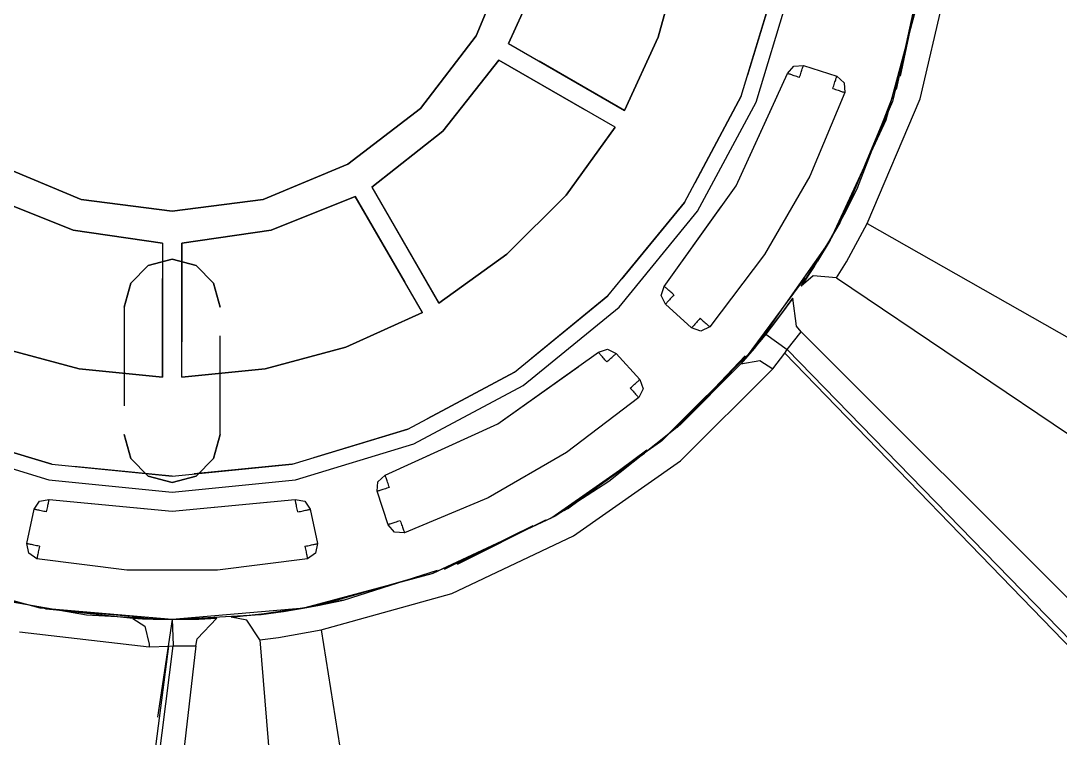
# Model space of a CAD drawing. Header units: metres. Extents: x 16 to 158, y 105 to 226.
# Drawn here: x 79.39 to 110.95, y 137.25 to 159.05 of the extents above; entities that cross this region are included whole.
import ezdxf

# ---------------------------------------------------------------- set-up
doc = ezdxf.new("R2010")
doc.units = ezdxf.units.M
doc.linetypes.add('DASHED', pattern=[4.5, 3, -1.5])
doc.layers.add('HIDDEN', color=9, linetype='DASHED')
doc.layers.add('VISIBLE', color=3, linetype='Continuous')

msp = doc.modelspace()

# ---------------------------------------------------------------- linework, layer by layer
at = {"layer": 'HIDDEN'}
for p, q in [((94.2810114971927, 161.1627079589636), (93.21586189749097, 158.5912093494076)), ((105.97751698388245, 156.96645456666704), (106.8687991705645, 161.02798157521704)), ((99.39288526863344, 160.9096757477767), (98.73761615103056, 158.5517340177502)), ((106.0995489727433, 157.3649256427817), (106.85429864020601, 160.91511738565094)), ((102.3299102642436, 160.27267962013153), (101.26536521918239, 156.76334491305036)), ((94.19752972378444, 158.36021264817805), (94.91213818200266, 159.94409413030897)), ((93.21586189749097, 158.5912093494076), (91.52145357566985, 156.38301343245715)), ((98.73761615103056, 158.5517340177502), (97.72392568889968, 156.32424698845702)), ((97.7239256889011, 156.32424698845625), (94.19752972378382, 158.36021264818459)), ((92.20684016185385, 155.6976268462722), (93.90674482208928, 157.85655842436844)), ((93.90674482208755, 157.8565584243695), (97.43314078720533, 155.8205927646449)), ((102.66681305007654, 157.4514413910589), (102.86048985335627, 157.67169406083895)), ((102.86048985335627, 157.67169406083895), (103.15298795817418, 157.69329964696465)), ((103.15298795817456, 157.69329964696578), (104.16719330265212, 157.36376435452024)), ((101.10644473717946, 154.0355792228463), (102.66681305008125, 157.45144139105832)), ((104.16719330264246, 157.36376435452127), (104.39443145813367, 157.16788298499762)), ((104.79730526948796, 153.977054658077), (106.0995489727433, 157.3649256427817)), ((104.39443145813367, 157.16788298499762), (104.41387068043969, 156.8685022794175)), ((104.44377542805226, 153.26871684041447), (105.97751698388245, 156.96645456666704)), ((101.26536521918239, 156.76334491305036), (99.53663787059331, 153.52912352397863)), ((104.41387068043622, 156.8685022794068), (103.35159252631797, 154.32875877935845)), ((91.52145357566985, 156.38301343245715), (89.31325765871932, 154.6886051106361)), ((90.0479085837573, 153.9977221860371), (92.20684016185385, 155.6976268462722)), ((97.43314078720128, 155.82059276464153), (95.94838899139093, 153.75490471789465)), ((81.22264320611802, 153.62345551093458), (78.65114459656198, 154.68860511063625)), ((89.31325765871932, 154.6886051106361), (86.74175904916325, 153.62345551093452)), ((103.35159252631797, 154.32875877935845), (101.97511768793927, 151.94463442394718)), ((92.08387424348047, 150.4713262209214), (90.0479085837563, 153.99772218603144)), ((95.94838899139093, 153.75490471789465), (94.14956229022737, 151.95607801673188)), ((98.92840548013137, 150.97632954050792), (101.10644473717946, 154.0355792228463)), ((104.43976313481649, 153.26980035060174), (104.79727644396806, 153.97699432713483)), ((104.79730525530454, 153.97705462835597), (104.4407639258977, 153.26284845693496)), ((78.42014789533222, 153.70693728434287), (80.97177430417685, 152.68720002278934)), ((83.98220112764076, 153.260152818329), (81.22264320611802, 153.62345551093458)), ((86.74175904916325, 153.62345551093452), (83.98220112764051, 153.260152818329)), ((86.99262795109809, 152.68720002278758), (89.54425435994935, 153.70693728434293)), ((89.54425435994844, 153.70693728434458), (91.58022001967302, 150.1805413192268)), ((99.53663787059331, 153.52912352397863), (97.21016224100119, 150.69430476712614)), ((104.4407639258977, 153.26284845693496), (103.92992270910963, 152.33501514668188)), ((103.96245335730019, 152.39116959658952), (104.44377542805226, 153.26871684041447)), ((104.22211706695467, 152.86611397453322), (104.43976313481649, 153.26980035060174)), ((104.2540802754526, 152.91196604280543), (103.48343726608712, 151.59840387321347)), ((103.92473071026092, 152.3311807104416), (104.22211706695467, 152.86611397453322)), ((80.97177430417685, 152.68720002278934), (83.69141622598141, 152.29450519206543)), ((84.27298602928644, 152.2945051920651), (86.99262795109809, 152.68720002278758)), ((83.69141622598141, 148.2225738726146), (83.69141622598141, 152.29450519206569)), ((84.27298602930009, 152.29450519206569), (84.27298602930009, 148.2225738726146)), ((103.08286210529164, 150.98624883758617), (103.96245335730019, 152.39116959658952)), ((103.92992270910963, 152.33501514668188), (103.5783551500761, 151.7498982346658)), ((103.5783551500761, 151.7498982346658), (103.92473071026092, 152.3311807104416)), ((103.92473071026092, 152.3311807104416), (103.92992270910963, 152.33501514668188)), ((94.14956229022737, 151.95607801673188), (92.08387424347984, 150.47132622092244)), ((101.97511768793927, 151.94463442394718), (100.30677437485947, 149.75480280657183)), ((82.72306556811571, 151.079266055615), (83.25523887340273, 151.611439360902)), ((83.25523887340273, 151.611439360902), (82.72306556811571, 151.079266055615)), ((83.25523887340273, 151.611439360902), (83.98220112764076, 151.806228309853)), ((83.98220112764076, 151.806228309853), (83.25523887340273, 151.611439360902)), ((83.98220112764076, 151.806228309853), (84.70916338187877, 151.611439360902)), ((84.70916338187877, 151.611439360902), (83.98220112764076, 151.806228309853)), ((84.70916338187877, 151.611439360902), (85.2413366871658, 151.079266055615)), ((85.2413366871658, 151.079266055615), (84.70916338187877, 151.611439360902)), ((101.4266202069144, 148.8269676164257), (103.5783551522533, 151.74989823331342)), ((103.48343726608712, 151.59840387321347), (103.47521338246528, 151.58539999293043)), ((82.52827661916473, 150.35230380137696), (82.72306556811571, 151.079266055615)), ((82.72306556811571, 151.079266055615), (82.52827661916473, 150.35230380137696)), ((85.2413366871658, 151.079266055615), (85.43612563611678, 150.35230380137696)), ((85.43612563611678, 150.35230380137696), (85.2413366871658, 151.079266055615)), ((98.83449947449198, 150.69847417386455), (98.92840548013503, 150.97632954051926)), ((97.21016224100119, 150.69430476712614), (94.37534348414869, 148.36782913753402)), ((98.96203754045239, 150.43436059146913), (98.83449947449198, 150.69847417386455)), ((102.51062390960895, 150.17914731902087), (102.83085227613022, 150.6217344407867)), ((82.52827661916473, 150.35230380137696), (82.52827661916473, 146.4751717787742)), ((82.52827661916473, 150.35230380137696), (82.52827661916473, 146.4751717787742)), ((85.43612563611678, 146.4751717787742), (85.43612563611678, 150.35230380137696)), ((85.43612563611678, 146.4751717787742), (85.43612563611678, 150.35230380137696)), ((99.75452614738923, 149.72080064472493), (98.96203754045503, 150.43436059146896)), ((91.58022001967228, 150.18054131922875), (89.26154322280141, 149.1339788923527)), ((102.01821397322632, 149.53903184418922), (102.51062390960895, 150.17914731902087)), ((102.46057652883987, 150.1119281111701), (102.3068228815702, 149.90855758813007)), ((100.03778346727071, 149.62194731412325), (99.75452614738892, 149.72080064472453)), ((100.3067743748584, 149.754802806568), (100.03778346727071, 149.62194731412325)), ((99.31537065822397, 146.68659992294872), (102.01821397322632, 149.53903184418922)), ((81.16010200329649, 148.47556262271922), (78.70285903248528, 149.13397889235085)), ((89.26154322280141, 149.1339788923527), (86.80430025199445, 148.47556262272096)), ((96.9281374676101, 148.9760615279941), (97.20599283426516, 149.0699675336352)), ((97.20599283426516, 149.0699675336352), (97.47010641665958, 148.9424294676734)), ((101.65193315050847, 149.09134018670977), (101.25264754691558, 148.62823216853684)), ((93.86888778527918, 146.7980222709468), (96.92813746761112, 148.97606152798875)), ((97.47010641666247, 148.942429467676), (98.18366636341086, 148.14994086073696)), ((98.84306587428861, 146.2777062181962), (101.4266202069144, 148.8269676164257)), ((83.69141622599503, 148.22257387261203), (81.16010200329649, 148.47556262271922)), ((86.80430025199445, 148.47556262272096), (84.27298602930014, 148.2225738726123)), ((94.37534348414869, 148.36782913753402), (91.14112209507695, 146.63910178894494)), ((98.18366636340137, 148.14994086073995), (98.28251969400402, 147.86668354085586)), ((98.28251969400402, 147.86668354085586), (98.14966420155662, 147.59769263326658)), ((98.14966420155774, 147.5976926332698), (95.95983258417893, 145.92934932018724)), ((90.45302561707535, 145.23765395804827), (93.86888778527918, 146.7980222709468)), ((80.33261486728571, 145.57455674388373), (76.82328016020455, 146.63910178894494)), ((82.72306556811571, 145.7482095245362), (82.52827661916473, 146.4751717787742)), ((82.52827661916473, 146.4751717787742), (82.72306556811571, 145.7482095245362)), ((85.43612563611678, 146.4751717787742), (85.2413366871658, 145.7482095245362)), ((85.2413366871658, 145.7482095245362), (85.43612563611678, 146.4751717787742)), ((91.14112209507695, 146.63910178894494), (87.6317873879958, 145.57455674388373)), ((95.98891929987414, 144.22424642805288), (99.31537065822397, 146.68659992294872)), ((95.89164549348499, 144.16521848996928), (98.84306587428861, 146.2777062181962)), ((95.95983258417893, 145.92934932018724), (93.5757082287636, 144.55287448180673)), ((83.98220112764076, 145.21510387142834), (80.33261486728571, 145.57455674388373)), ((83.25523887340273, 145.2160362192492), (82.72306556811571, 145.7482095245362)), ((82.72306556811571, 145.7482095245362), (83.25523887340273, 145.2160362192492)), ((87.6317873879958, 145.57455674388373), (83.98220112764074, 145.21510387142834)), ((85.2413366871658, 145.7482095245362), (84.70916338187877, 145.2160362192492)), ((84.70916338187877, 145.2160362192492), (85.2413366871658, 145.7482095245362)), ((83.98220112764076, 145.0212472702982), (83.25523887340273, 145.2160362192492)), ((83.25523887340273, 145.2160362192492), (83.98220112764076, 145.0212472702982)), ((84.70916338187877, 145.2160362192492), (83.98220112764076, 145.0212472702982)), ((83.98220112764076, 145.0212472702982), (84.70916338187877, 145.2160362192492)), ((90.23277294728913, 145.04397715477057), (90.45302561706845, 145.23765395805046)), ((90.21116736116366, 144.75147904995313), (90.23277294728913, 145.04397715477057)), ((97.2477928044648, 145.04900796993854), (95.61501152718706, 144.0010834632079)), ((90.54070265360622, 143.73727370548494), (90.2111673611636, 144.75147904995345)), ((79.79125070991911, 144.20539435794427), (79.95621074877634, 144.4479023542123)), ((79.95621074877634, 144.4479023542123), (80.24379355769669, 144.50550505108652)), ((80.24379355769955, 144.50550505108467), (83.98220112764281, 144.14889256521258)), ((83.98220112764281, 144.14889256521258), (87.72060869758599, 144.50550505108544)), ((87.72060869758513, 144.5055050510864), (88.0081915065047, 144.44790235421323)), ((88.0081915065047, 144.44790235421323), (88.17315154536278, 144.205394357947)), ((93.5757082287636, 144.55287448180673), (91.03596472871075, 143.49059632768774)), ((79.56953397238414, 143.16229911875837), (79.79125070992062, 144.2053943579468)), ((92.25778430062371, 142.3887581820735), (95.98891929987414, 144.22424642805288)), ((92.6454185647754, 142.54179698171794), (95.89164549348499, 144.16521848996928)), ((90.73658402313075, 143.51003554999312), (90.54070265360605, 143.73727370548488)), ((91.03596472871203, 143.49059632768837), (90.73658402313075, 143.51003554999312)), ((79.6255531367727, 142.86756441862957), (79.5695339723835, 143.16229911875848)), ((88.39486828289859, 143.16229911875578), (88.33884911850848, 142.86756441862906)), ((79.87510482205744, 142.701039205492), (79.6255531367727, 142.86756441862957)), ((82.60572628926343, 142.35112732282437), (79.87510482205806, 142.70103920549872)), ((88.08929743323344, 142.70103920550065), (85.35867596602824, 142.35112732282502)), ((88.33884911850848, 142.86756441862906), (88.08929743322565, 142.7010392054923)), ((88.4105044472535, 141.28238382015587), (92.25778430062371, 142.3887581820735)), ((89.1847422337305, 141.4476278915504), (92.6454185647754, 142.54179698171794)), ((76.3965454240792, 142.13617825004428), (80.13551842699187, 141.17630318609145)), ((85.35867596602824, 142.35112732282502), (82.60572628926343, 142.35112732282437)), ((78.70506813293906, 141.46502532893217), (81.38284265306362, 141.0002428934801)), ((88.40884968522909, 141.28619634363105), (89.18467597749049, 141.44761255432897)), ((89.18474218390396, 141.44762788000943), (88.78912646210154, 141.3597019177895)), ((80.13551842699187, 141.17630318609145), (83.98220112764076, 140.85333034600023)), ((85.7774837271092, 140.92329314027018), (87.42431107398357, 141.11155480434624)), ((88.01329997732903, 141.20826075670146), (86.50584035239152, 140.9917833132797)), ((86.68347945871277, 141.01203057046192), (87.35388964373462, 141.10364501682665)), ((87.36028218515798, 141.10199952421362), (86.68347945871277, 141.01203057046192)), ((87.35388964373462, 141.10364501682665), (87.95821146541013, 141.20478265391128)), ((87.35388964373462, 141.10364501682665), (87.36028218515798, 141.10199952421362)), ((88.40403808635594, 141.281079307143), (87.36028218515798, 141.10199952421362)), ((87.42431107398357, 141.11155480434624), (88.4105044472535, 141.28238382015587)), ((87.95821146541013, 141.20478265391128), (88.40884968522909, 141.28619634363105)), ((88.78912646210154, 141.3597019177895), (88.40403808635594, 141.281079307143)), ((83.98218611714651, 140.8533462317636), (79.42650993099147, 110.12578518338664)), ((81.38284265306362, 141.0002428934801), (83.98218611714651, 140.8533462317636)), ((83.0794375765119, 140.87100117190212), (82.79279185392781, 140.88401307601086)), ((83.40381482656068, 140.86058216092678), (83.0794375765119, 140.87100117190212)), ((83.9807150457521, 140.8533303886196), (83.75527753311667, 140.85444646952678)), ((83.98218611714651, 140.8533462317636), (84.78968168119462, 140.86746740080747)), ((83.98220112764076, 140.85333034600023), (86.68347945899617, 141.0120305680583)), ((84.70592944360334, 140.8646856931565), (84.1381857375776, 140.85385761628484)), ((84.78968168119462, 140.86746740080747), (85.33536925875012, 140.89305133232997)), ((86.50584035239152, 140.9917833132797), (86.4905384770932, 140.99010439414542))]:
    msp.add_line(p, q, dxfattribs=at)
at = {"layer": 'VISIBLE'}
for p, q in [((93.21586189749107, 158.5912093494078), (94.28101149719275, 161.16270795896384)), ((98.73761615103038, 158.55173401774965), (99.39288526863366, 160.9096757477778)), ((106.81014726776492, 160.59650856554666), (105.85808209184162, 156.5995346780741)), ((106.69329006034569, 156.6778465345948), (107.62971460391863, 160.66048519616564)), ((101.26536521918239, 156.76334491305036), (102.3299102642436, 160.2726796201315)), ((101.71311558424823, 156.57788063928257), (102.80523951648719, 160.17813075328294)), ((94.91213818200242, 159.94409413030832), (94.19752972378522, 158.36021264817947)), ((106.70066769574171, 159.91638726420712), (105.65990961878337, 156.03222524261093)), ((91.52145357567002, 156.3830134324573), (93.21586189749107, 158.5912093494078)), ((97.72392568889858, 156.32424698845503), (98.73761615103038, 158.55173401774965)), ((94.19752972378316, 158.36021264818154), (97.72392568890002, 156.3242469884534)), ((93.90674482209022, 157.85655842437), (92.20684016185456, 155.6976268462729)), ((97.43314078720547, 155.82059276464614), (93.9067448220881, 157.85655842437046)), ((102.66681305007654, 157.4514413910589), (102.86048985335627, 157.67169406083895)), ((102.86048985335627, 157.67169406083895), (103.15298795817418, 157.69329964696465)), ((103.08516158682335, 157.48455154047193), (103.09692073602962, 157.52074248039523)), ((103.09692073602962, 157.52074248039523), (103.10787828321679, 157.554466342981)), ((103.10787828321679, 157.554466342981), (103.11789643087127, 157.58529903109016)), ((103.11789643087127, 157.58529903109016), (103.12684919497364, 157.61285280578022)), ((103.12684919497364, 157.61285280578022), (103.1346239893208, 157.6367811623474)), ((103.1346239893208, 157.6367811623474), (103.14112304136279, 157.6567831878243)), ((103.14112304136279, 157.6567831878243), (103.14626462174935, 157.67260734513508)), ((103.14626462174935, 157.67260734513508), (103.14998407212391, 157.68405463632018)), ((103.14998407212391, 157.68405463632018), (103.15223461823992, 157.69098110505107)), ((103.15223461823992, 157.69098110505107), (103.15298795817418, 157.69329964696465)), ((103.15298795817476, 157.6932996469664), (104.16719330280742, 157.36376435447048)), ((101.10644473717946, 154.0355792228463), (102.66681305008125, 157.45144139105832)), ((102.66911667591957, 157.45064360309405), (102.66681305007654, 157.4514413910589)), ((102.67599858401708, 157.44826027184604), (102.66911667591957, 157.45064360309405)), ((102.68737223038178, 157.4443213690882), (102.67599858401708, 157.44826027184604)), ((102.7030945848115, 157.43887642880804), (102.68737223038178, 157.4443213690882)), ((102.72296792957694, 157.43199392428886), (102.7030945848115, 157.43887642880804)), ((102.74674234583689, 157.4237604070183), (102.72296792957694, 157.43199392428886)), ((102.77411885651269, 157.41427941825327), (102.74674234583689, 157.4237604070183)), ((102.8047531860983, 157.40367018692842), (102.77411885651269, 157.41427941825327)), ((102.83826009012478, 157.3920661302833), (102.8047531860983, 157.40367018692842)), ((102.87421819983281, 157.37961317606312), (102.83826009012478, 157.3920661302833)), ((102.91217532112945, 157.36646792739248), (102.87421819983281, 157.37961317606312)), ((102.95165412119115, 157.35279569340048), (102.91217532112945, 157.36646792739248)), ((102.99215813120102, 157.33876841036243), (102.95165412119115, 157.35279569340048)), ((103.0331779897322, 157.32456247950137), (102.99215813120102, 157.33876841036243)), ((103.0331779897322, 157.32456247950137), (103.04659245008075, 157.3658479432762)), ((103.04659245008075, 157.3658479432762), (103.05983821580718, 157.40661421838968)), ((103.05983821580718, 157.40661421838968), (103.07274871372209, 157.44634864527913)), ((103.07274871372209, 157.44634864527913), (103.08516158682335, 157.48455154047193)), ((104.11112608049788, 157.19120718795187), (104.12208362768506, 157.22493105053763)), ((104.12208362768506, 157.22493105053763), (104.13210177533954, 157.2557637386468)), ((104.13210177533954, 157.2557637386468), (104.14105453944191, 157.28331751333687)), ((104.14105453944191, 157.28331751333687), (104.14882933378907, 157.30724586990402)), ((104.14882933378907, 157.30724586990402), (104.15532838583107, 157.32724789538094)), ((104.15532838583107, 157.32724789538094), (104.16046996621762, 157.3430720526917)), ((104.16046996621762, 157.3430720526917), (104.16418941659218, 157.3545193438768)), ((104.16418941659218, 157.3545193438768), (104.16643996270818, 157.36144581260768)), ((104.16643996270818, 157.36144581260768), (104.16719330264246, 157.36376435452127)), ((104.16719330264246, 157.36376435452127), (104.39443145813367, 157.16788298499762)), ((104.04738333420045, 156.99502718705799), (104.06079779454902, 157.03631265083283)), ((104.04738333420045, 156.99502718705799), (104.08841689792054, 156.98086089205975)), ((104.06079779454902, 157.03631265083283), (104.07404356027544, 157.07707892594632)), ((104.07404356027544, 157.07707892594632), (104.08695405819036, 157.11681335283578)), ((104.08695405819036, 157.11681335283578), (104.09936693129161, 157.15501624802857)), ((104.08841689792054, 156.98086089205975), (104.12893444076862, 156.9668727464406)), ((104.09936693129161, 157.15501624802857), (104.11112608049788, 157.19120718795187)), ((104.12893444076862, 156.9668727464406), (104.16842643113453, 156.9532386592478)), ((104.16842643113453, 156.9532386592478), (104.20639623432568, 156.94013008703848)), ((104.20639623432568, 156.94013008703848), (104.24236635803632, 156.92771187771393)), ((104.24236635803632, 156.92771187771393), (104.27588445709043, 156.91614019746166)), ((104.27588445709043, 156.91614019746166), (104.30652902194475, 156.90556056687484)), ((104.30652902194475, 156.90556056687484), (104.33391467941586, 156.89610603094656)), ((104.33391467941586, 156.89610603094656), (104.35769703897154, 156.8878954859518)), ((104.35769703897154, 156.8878954859518), (104.3775770236415, 156.8810321842577)), ((104.3775770236415, 156.8810321842577), (104.39330463108391, 156.87560243586523)), ((104.39443145813367, 157.16788298499762), (104.41387068043969, 156.8685022794175)), ((99.5366378705933, 153.52912352397863), (101.26536521918239, 156.76334491305036)), ((99.93960255305322, 153.259871131323), (101.71311558424823, 156.57788063928257)), ((104.41387068043622, 156.8685022794068), (103.35159252631797, 154.32875877935845)), ((105.85808209184162, 156.5995346780741), (104.2540802754526, 152.91196604280543)), ((104.39330463108391, 156.87560243586523), (104.40468207750979, 156.8716745230109)), ((104.40468207750979, 156.8716745230109), (104.41156628492901, 156.86929784147782)), ((104.41156628492901, 156.86929784147782), (104.41387068043893, 156.86850227941528)), ((105.0855846733995, 152.88761081375443), (106.69329006034569, 156.6778465345948)), ((89.31325765871952, 154.68860511063625), (91.52145357567002, 156.3830134324573)), ((105.65990961878337, 156.03222524261093), (103.96048533877146, 152.3877981132434)), ((92.20684016185456, 155.6976268462729), (90.04790858375748, 153.99772218603718)), ((95.94838899139543, 153.75490471789993), (97.43314078720486, 155.82059276464747)), ((78.65114459656186, 154.6886051106363), (81.2226432061179, 153.6234555109346)), ((86.74175904916348, 153.62345551093458), (89.31325765871952, 154.68860511063625)), ((103.35159252631797, 154.32875877935845), (101.97511768793927, 151.94463442394718)), ((90.04790858375515, 153.99772218603937), (92.08387424348328, 150.4713262209225)), ((94.14956229023268, 151.9560780167364), (95.94838899139543, 153.75490471789993)), ((98.92840548013137, 150.97632954050792), (101.10644473717946, 154.0355792228463)), ((80.97177430419092, 152.6872000227856), (78.42014789533366, 153.7069372843421)), ((81.2226432061179, 153.6234555109346), (83.98220112764062, 153.260152818329)), ((83.98220112764076, 153.260152818329), (86.74175904916348, 153.62345551093458)), ((89.54425435994929, 153.70693728434287), (86.99262795109155, 152.68720002278585)), ((91.58022001967083, 150.18054131922662), (89.54425435994627, 153.70693728434443)), ((97.21016224100119, 150.69430476712614), (99.5366378705933, 153.52912352397863)), ((97.55285553409342, 150.3516114740339), (99.93960255305322, 153.259871131323)), ((104.45758002072711, 151.7262255189251), (105.0855846733995, 152.88761081375443)), ((105.0855846733995, 152.88761081375443), (131.33873629198348, 137.9946361339519)), ((83.6914162260089, 152.29450519206475), (80.97177430419092, 152.6872000227856)), ((86.99262795109155, 152.68720002278585), (84.27298602927297, 152.29450519206478)), ((83.6914162259853, 152.29450519206569), (83.6914162259853, 148.2225738726146)), ((84.27298602929622, 148.2225738726146), (84.27298602929622, 152.29450519206569)), ((103.96048533877146, 152.3877981132434), (101.65403100250394, 149.09383995026124)), ((92.08387424348578, 150.47132622092604), (94.14956229023268, 151.9560780167364)), ((101.97511768793927, 151.94463442394718), (100.30677437485947, 149.75480280657183)), ((103.47521338246528, 151.58539999293043), (103.08286210529164, 150.98624883758617)), ((104.1597437142646, 151.24331044579205), (104.45758002072711, 151.7262255189251)), ((103.44807765190093, 151.29705329032174), (103.08286210529164, 150.98624883758617)), ((104.1597437142646, 151.24331044579205), (103.44807765190093, 151.29705329032174)), ((104.1597437142646, 151.24331044579205), (129.16294850637883, 134.36693553599213)), ((98.83449947449198, 150.69847417386455), (98.92840548013503, 150.97632954051926)), ((98.93024819769914, 150.97473343599876), (98.92840548013325, 150.9763295405172)), ((98.93575317715428, 150.96996519438383), (98.93024819769914, 150.97473343599876)), ((98.94485119018792, 150.96208477907732), (98.93575317715428, 150.96996519438383)), ((98.9574278240074, 150.951191290874), (98.94485119018792, 150.96208477907732)), ((98.9733249201453, 150.93742172170857), (98.9574278240074, 150.951191290874)), ((98.99234256339398, 150.92094923190265), (98.9733249201453, 150.93742172170857)), ((99.0142415958553, 150.90198097257306), (98.99234256339398, 150.92094923190265)), ((99.03874662448992, 150.8807554805865), (99.0142415958553, 150.90198097257306)), ((94.37534348414869, 148.36782913753402), (97.21016224100119, 150.69430476712614)), ((98.96203754045239, 150.43436059146913), (98.83449947449198, 150.69847417386455)), ((99.06554948434463, 150.85753967882002), (99.03874662448992, 150.8807554805865)), ((99.08344281923434, 150.5691948134506), (99.0597158711149, 150.54284336793046)), ((99.0943131139054, 150.83262551945097), (99.06554948434463, 150.85753967882002)), ((99.10890551799162, 150.59747400535173), (99.08344281923434, 150.5691948134506)), ((99.12467579384142, 150.80632631248895), (99.0943131139054, 150.83262551945097)), ((99.13578375917609, 150.62732531638778), (99.10890551799162, 150.59747400535173)), ((99.15625569583568, 150.77897278572064), (99.12467579384142, 150.80632631248895)), ((99.16373953330971, 150.65837334900232), (99.13578375917609, 150.62732531638778)), ((99.18865568429752, 150.75090892561605), (99.15625569583568, 150.77897278572064)), ((99.19242128031247, 150.6902276561707), (99.16373953330971, 150.65837334900232)), ((99.2214683105731, 150.72248765149902), (99.18865568429752, 150.75090892561605)), ((99.22146831057425, 150.72248765149803), (99.19242128031247, 150.6902276561707)), ((102.83085227613022, 150.6217344407867), (102.46057652883987, 150.1119281111701)), ((102.94573050649788, 149.77278327330248), (102.83085227613022, 150.6217344407867)), ((94.64459587680435, 147.9648644550741), (97.55285553409342, 150.3516114740339)), ((98.96366878668215, 150.43617227394668), (98.96203754045239, 150.43436059146913)), ((99.7545261473853, 149.72080064472055), (98.9620375402878, 150.4343605916116)), ((98.96854201150362, 150.44158453842098), (98.96366878668215, 150.43617227394668)), ((98.97659593128715, 150.450529322526), (98.96854201150362, 150.44158453842098)), ((98.9877292633185, 150.46289414041175), (98.97659593128715, 150.450529322526)), ((99.00180199948763, 150.47852349731906), (98.9877292633185, 150.46289414041175)), ((99.01863716697204, 150.49722084501647), (99.00180199948763, 150.47852349731906)), ((99.03802305377263, 150.51875105350825), (99.01863716697204, 150.49722084501647)), ((99.0597158711149, 150.54284336793046), (99.03802305377263, 150.51875105350825)), ((89.26154322279083, 149.13397889234892), (91.58022001966955, 150.18054131922725)), ((99.9562281402447, 149.94481340225911), (99.92827236611107, 149.91376536964458)), ((99.98490988724744, 149.97666770942752), (99.9562281402447, 149.94481340225911)), ((100.01395691750922, 150.00892770475485), (99.98490988724744, 149.97666770942752)), ((100.01395691750922, 150.00892770475485), (100.04674207071523, 149.98047474366453)), ((100.04674207071523, 149.98047474366453), (100.07911493159727, 149.95237959506875)), ((100.07911493159727, 149.95237959506875), (100.1106683926466, 149.92499557176222)), ((99.75615739361712, 149.72261232720348), (99.75452614738737, 149.72080064472595)), ((100.03778346727071, 149.62194731412325), (99.75452614738892, 149.72080064472453)), ((99.7610306184386, 149.72802459167778), (99.75615739361712, 149.72261232720348)), ((99.76908453822213, 149.7369693757828), (99.7610306184386, 149.72802459167778)), ((99.78021787025348, 149.74933419366855), (99.76908453822213, 149.7369693757828)), ((99.7942906064226, 149.76496355057589), (99.78021787025348, 149.74933419366855)), ((99.81112577390702, 149.7836608982733), (99.7942906064226, 149.76496355057589)), ((99.8305116607076, 149.80519110676505), (99.81112577390702, 149.7836608982733)), ((99.85220447804988, 149.82928342118728), (99.8305116607076, 149.80519110676505)), ((99.87593142616932, 149.85563486670742), (99.85220447804988, 149.82928342118728)), ((99.90139412492661, 149.88391405860855), (99.87593142616932, 149.85563486670742)), ((99.92827236611107, 149.91376536964458), (99.90139412492661, 149.88391405860855)), ((100.3067743748584, 149.754802806568), (100.03778346727071, 149.62194731412325)), ((100.1106683926466, 149.92499557176222), (100.14100565078277, 149.89866704372668)), ((100.14100565078277, 149.89866704372668), (100.16974519738265, 149.87372510747824)), ((100.16974519738265, 149.87372510747824), (100.19652561597263, 149.85048342233694)), ((100.19652561597263, 149.85048342233694), (100.22101012725062, 149.82923426597858)), ((100.22101012725062, 149.82923426597858), (100.24289082428105, 149.81024485887338)), ((100.24289082428105, 149.81024485887338), (100.26189254460326, 149.7937540038336)), ((100.26189254460326, 149.7937540038336), (100.27777633055918, 149.7799690829296)), ((100.27777633055918, 149.7799690829296), (100.29034243432439, 149.76906344953994)), ((100.29034243432439, 149.76906344953994), (100.29943282985305, 149.7611742483321)), ((100.29943282985305, 149.7611742483321), (100.30493320014699, 149.7564006905887)), ((100.30493320014699, 149.7564006905887), (100.3067743748584, 149.754802806568)), ((102.3068228815702, 149.90855758813007), (102.01267442095471, 149.5320671495992)), ((103.0873000330953, 149.60194908690113), (102.94573050649788, 149.77278327330248)), ((101.87578721485545, 149.36220531626765), (101.7622906182652, 149.2238178499033)), ((102.01267442095471, 149.5320671495992), (101.87586358400064, 149.36229917063662)), ((102.01267442095471, 149.5320671495992), (102.66122628016551, 149.06090268983647)), ((102.66122628016551, 149.06090268983647), (103.0873000330953, 149.60194908690113)), ((103.0873000330953, 149.60194908690113), (124.46669774624847, 128.20361422846042)), ((78.70285903248862, 149.13397889234966), (81.16010200330486, 148.4755626227177)), ((86.8043002519754, 148.47556262271746), (89.26154322279083, 149.13397889234892)), ((96.9281374676101, 148.9760615279941), (97.20599283426516, 149.0699675336352)), ((97.20599283426516, 149.0699675336352), (97.47010641665958, 148.9424294676734)), ((101.65403100250394, 149.09383995026124), (98.8106270578661, 146.25043600562338)), ((101.7622906182652, 149.2238178499033), (101.65193315050847, 149.09134018670977)), ((102.58512750461519, 148.95322542111444), (102.66122628016551, 149.06090268983647)), ((102.66122628016551, 149.06090268983647), (123.73558172762279, 127.39162561570386)), ((93.86888778527918, 146.7980222709468), (96.92813746761112, 148.97606152798875)), ((96.92973357212855, 148.97421881042817), (96.9281374676101, 148.9760615279941)), ((96.93450181374351, 148.968713830973), (96.92973357212855, 148.97421881042817)), ((96.9423822290501, 148.95961581793932), (96.93450181374351, 148.968713830973)), ((96.95327571725346, 148.94703918411977), (96.9423822290501, 148.95961581793932)), ((96.96704528641892, 148.9311420879818), (96.95327571725346, 148.94703918411977)), ((96.98351777622493, 148.91212444473302), (96.96704528641892, 148.9311420879818)), ((97.00248603555463, 148.89022541227163), (96.98351777622493, 148.91212444473302)), ((97.02371152754127, 148.8657203836369), (97.00248603555463, 148.89022541227163)), ((97.04692732930782, 148.83891752378207), (97.02371152754127, 148.8657203836369)), ((97.07184148867698, 148.81015389422117), (97.04692732930782, 148.83891752378207)), ((97.0981406956391, 148.77979121428507), (97.07184148867698, 148.81015389422117)), ((97.12549422240751, 148.7482113122907), (97.0981406956391, 148.77979121428507)), ((97.15355808251219, 148.71581132382875), (97.12549422240751, 148.7482113122907)), ((97.1819793566293, 148.68299869755307), (97.15355808251219, 148.71581132382875)), ((97.1819793566293, 148.68299869755307), (97.2142393519566, 148.71204572781485)), ((97.2142393519566, 148.71204572781485), (97.24609365912501, 148.7407274748176)), ((97.24609365912501, 148.7407274748176), (97.27714169173954, 148.76868324895122)), ((97.27714169173954, 148.76868324895122), (97.30699300277557, 148.7955614901357)), ((97.30699300277557, 148.7955614901357), (97.33527219467672, 148.82102418889298)), ((97.33527219467672, 148.82102418889298), (97.36162364019685, 148.8447511370124)), ((97.36162364019685, 148.8447511370124), (97.38571595461906, 148.86644395435468)), ((97.38571595461906, 148.86644395435468), (97.40724616311084, 148.88582984115527)), ((97.40724616311084, 148.88582984115527), (97.42594351080825, 148.9026650086397)), ((97.42594351080825, 148.9026650086397), (97.44157286771558, 148.9167377448088)), ((97.44157286771558, 148.9167377448088), (97.45393768560133, 148.92787107684018)), ((97.45393768560133, 148.92787107684018), (97.46288246970636, 148.9359249966237)), ((97.46288246970636, 148.9359249966237), (97.46829473418066, 148.94079822144516)), ((97.46829473418066, 148.94079822144516), (97.47010641665818, 148.94242946767494)), ((97.47010641666239, 148.94242946767594), (98.18366636350719, 148.1499408606298)), ((101.25264754691558, 148.62823216853684), (101.83309511767945, 148.72341386479192)), ((101.83309511767945, 148.72341386479192), (102.22864098009846, 148.47594312455487)), ((102.22864098009846, 148.47594312455487), (102.58512750461519, 148.95322542111444)), ((123.59725446958551, 127.24166469055879), (102.58512750461408, 148.9532254211136)), ((81.16010200330486, 148.4755626227177), (83.6914162260085, 148.22257387261178)), ((84.27298602927267, 148.22257387261178), (86.8043002519754, 148.47556262271746)), ((91.14112209507697, 146.63910178894494), (94.37534348414869, 148.36782913753402)), ((101.25264754691558, 148.62823216853684), (99.4069581580641, 146.76836811926344)), ((99.41855385451065, 145.67825808822545), (102.22864098009846, 148.47594312455487)), ((98.04883214141992, 148.028535581958), (98.07518358694004, 148.05226253007743)), ((98.07518358694004, 148.05226253007743), (98.09927590136225, 148.0739553474197)), ((98.09927590136225, 148.0739553474197), (98.12080610985403, 148.0933412342203)), ((98.12080610985403, 148.0933412342203), (98.13950345755146, 148.1101764017047)), ((98.13950345755146, 148.1101764017047), (98.15513281445877, 148.12424913787385)), ((98.15513281445877, 148.12424913787385), (98.16749763234452, 148.13538246990518)), ((98.16749763234452, 148.13538246990518), (98.17644241644955, 148.14343638968873)), ((98.17644241644955, 148.14343638968873), (98.18185468092385, 148.1483096145102)), ((98.18185468092385, 148.1483096145102), (98.18366636340137, 148.14994086073995)), ((98.18366636340137, 148.14994086073995), (98.28251969400402, 147.86668354085586)), ((91.32658636884474, 146.1913514238791), (94.64459587680435, 147.9648644550741)), ((97.89553930337249, 147.8905100906181), (97.92779929869981, 147.91955712087986)), ((97.89553930337249, 147.8905100906181), (97.92399226446277, 147.85772493741212)), ((97.92399226446277, 147.85772493741212), (97.95208741305856, 147.82535207653007)), ((97.92779929869981, 147.91955712087986), (97.9596536058682, 147.94823886788262)), ((97.95208741305856, 147.82535207653007), (97.97947143636507, 147.79379861548074)), ((97.9596536058682, 147.94823886788262), (97.99070163848273, 147.97619464201625)), ((97.97947143636507, 147.79379861548074), (98.00579996440067, 147.76346135734454)), ((97.99070163848273, 147.97619464201625), (98.02055294951877, 148.00307288320073)), ((98.00579996440067, 147.76346135734454), (98.03074190064908, 147.73472181074467)), ((98.02055294951877, 148.00307288320073), (98.04883214141992, 148.028535581958)), ((98.03074190064908, 147.73472181074467), (98.05398358579036, 147.70794139215468)), ((98.28251969400402, 147.86668354085586), (98.14966420155662, 147.59769263326658)), ((98.14966420155774, 147.5976926332698), (95.95983258417893, 145.92934932018724)), ((98.05398358579036, 147.70794139215468), (98.07523274214874, 147.6834568808767)), ((98.07523274214874, 147.6834568808767), (98.09422214925395, 147.66157618384628)), ((98.09422214925395, 147.66157618384628), (98.11071300429371, 147.64257446352406)), ((98.11071300429371, 147.64257446352406), (98.1244979251977, 147.62669067756815)), ((98.1244979251977, 147.62669067756815), (98.13540355858736, 147.61412457380294)), ((98.13540355858736, 147.61412457380294), (98.1432927597952, 147.60503417827428)), ((98.1432927597952, 147.60503417827428), (98.14806631753864, 147.59953380798032)), ((98.14806631753864, 147.59953380798032), (98.14966420155933, 147.59769263326893)), ((90.45302561707535, 145.23765395804827), (93.86888778527918, 146.7980222709468)), ((76.82328016020455, 146.63910178894494), (80.33261486728571, 145.57455674388373)), ((87.63178738799581, 145.57455674388373), (91.14112209507697, 146.63910178894494)), ((99.4069581580641, 146.76836811926344), (97.2477928044648, 145.04900796993854)), ((76.63781588643677, 146.1913514238791), (80.23806600043713, 145.09922749164014)), ((87.72633625484437, 145.09922749164014), (91.32658636884474, 146.1913514238791)), ((98.8106270578661, 146.25043600562338), (95.51666889488392, 143.94398166935588)), ((95.95983258417893, 145.92934932018724), (93.5757082287636, 144.55287448180673)), ((80.33261486728571, 145.57455674388373), (83.98220112764076, 145.21510387142834)), ((83.98220112764076, 145.21510387142834), (87.63178738799581, 145.57455674388373)), ((96.17436904363771, 143.39920133046337), (99.41855385451065, 145.67825808822545)), ((90.23277294728913, 145.04397715477057), (90.45302561706845, 145.23765395805046)), ((90.45382340503424, 145.23535033220776), (90.4530256170694, 145.23765395805077)), ((90.45620673628223, 145.22846842411028), (90.45382340503424, 145.23535033220776)), ((90.46014563904006, 145.21709477774564), (90.45620673628223, 145.22846842411028)), ((90.46559057932019, 145.201372423316), (90.46014563904006, 145.21709477774564)), ((90.47247308383933, 145.18149907855064), (90.46559057932019, 145.201372423316)), ((80.23806600043713, 145.09922749164014), (83.98220112764076, 144.73046236860299)), ((83.98220112764076, 144.73046236860299), (87.72633625484437, 145.09922749164014)), ((90.21116736116366, 144.75147904995313), (90.23277294728913, 145.04397715477057)), ((90.48070660110986, 145.1577246622908), (90.47247308383933, 145.18149907855064)), ((90.49018758987486, 145.13034815161515), (90.48070660110986, 145.1577246622908)), ((90.50079682119966, 145.09971382202966), (90.49018758987486, 145.13034815161515)), ((90.51240087784471, 145.06620691800333), (90.50079682119966, 145.09971382202966)), ((90.52485383206488, 145.03024880829543), (90.51240087784471, 145.06620691800333)), ((90.53799908073546, 144.99229168699893), (90.52485383206488, 145.03024880829543)), ((90.55167131472739, 144.95281288693735), (90.53799908073546, 144.99229168699893)), ((90.56569859776539, 144.91230887692763), (90.55167131472739, 144.95281288693735)), ((90.57990452862644, 144.87128901839657), (90.56569859776539, 144.91230887692763)), ((90.21348590307723, 144.7522323898874), (90.21116736116366, 144.75147904995313)), ((90.54070265360465, 143.73727370548443), (90.21116736109593, 144.75147905015643)), ((90.22041237180812, 144.7544829360034), (90.21348590307723, 144.7522323898874)), ((90.23185966299323, 144.75820238637797), (90.22041237180812, 144.7544829360034)), ((90.247683820304, 144.76334396676452), (90.23185966299323, 144.75820238637797)), ((90.26768584578089, 144.7698430188065), (90.247683820304, 144.76334396676452)), ((90.29161420234806, 144.77761781315368), (90.26768584578089, 144.7698430188065)), ((90.31916797703813, 144.78657057725604), (90.29161420234806, 144.77761781315368)), ((90.3500006651473, 144.79658872491052), (90.31916797703813, 144.78657057725604)), ((90.38372452773307, 144.8075462720977), (90.3500006651473, 144.79658872491052)), ((90.41991546765635, 144.81930542130397), (90.38372452773307, 144.8075462720977)), ((90.45811836284916, 144.83171829440522), (90.41991546765635, 144.81930542130397)), ((90.4978527897386, 144.84462879232015), (90.45811836284916, 144.83171829440522)), ((90.5386190648521, 144.85787455804657), (90.4978527897386, 144.84462879232015)), ((90.57990452862694, 144.87128901839515), (90.5386190648521, 144.85787455804657)), ((79.79125070991911, 144.20539435794427), (79.95621074877634, 144.4479023542123)), ((79.95621074877634, 144.4479023542123), (80.24379355769669, 144.50550505108652)), ((80.19470160035372, 144.25052835939223), (80.20229604171419, 144.28997281502484)), ((80.20229604171419, 144.28997281502484), (80.20949052186133, 144.327339928614)), ((80.20949052186133, 144.327339928614), (80.21619456603293, 144.36215978702552)), ((80.21619456603293, 144.36215978702552), (80.22232386698377, 144.39399451033685)), ((80.22232386698377, 144.39399451033685), (80.22780134519812, 144.42244375843143)), ((80.22780134519812, 144.42244375843143), (80.23255811820928, 144.44714976550787)), ((80.23255811820928, 144.44714976550787), (80.23653436683671, 144.46780183919242)), ((80.23653436683671, 144.46780183919242), (80.23968008744686, 144.48414026767583)), ((80.23968008744686, 144.48414026767583), (80.24195572077787, 144.4959595857402)), ((80.24195572077787, 144.4959595857402), (80.24333264942021, 144.50311115860313)), ((80.24333264942021, 144.50311115860313), (80.24379355769733, 144.5055050510864)), ((80.24379355769955, 144.50550505108467), (83.98220112764281, 144.14889256521258)), ((83.98220112764281, 144.14889256521258), (87.72060869758599, 144.50550505108544)), ((87.72060869758513, 144.5055050510864), (88.0081915065047, 144.44790235421323)), ((87.72106960586225, 144.50311115860313), (87.72060869758513, 144.5055050510864)), ((87.72244653450463, 144.49595958574014), (87.72106960586225, 144.50311115860313)), ((87.72472216783564, 144.4841402676757), (87.72244653450463, 144.49595958574014)), ((87.72786788844579, 144.46780183919222), (87.72472216783564, 144.4841402676757)), ((87.73184413707325, 144.4471497655076), (87.72786788844579, 144.46780183919222)), ((87.73660091008443, 144.42244375843103), (87.73184413707325, 144.4471497655076)), ((87.74207838829881, 144.3939945103363), (87.73660091008443, 144.42244375843103)), ((87.74820768924968, 144.36215978702484), (87.74207838829881, 144.3939945103363)), ((87.75491173342131, 144.32733992861318), (87.74820768924968, 144.36215978702484)), ((87.76210621356847, 144.28997281502387), (87.75491173342131, 144.32733992861318)), ((87.76970065492895, 144.25052835939113), (87.76210621356847, 144.28997281502387)), ((88.0081915065047, 144.44790235421323), (88.17315154536278, 144.205394357947)), ((93.5757082287636, 144.55287448180673), (91.03596472871075, 143.49059632768774)), ((79.56953397238226, 143.16229911875877), (79.79125070996403, 144.20539435816028)), ((79.79363529608312, 144.20488749850824), (79.79125070991911, 144.20539435794427)), ((79.8007590670206, 144.20337329425166), (79.79363529608312, 144.20488749850824)), ((79.8125324371787, 144.2008707871716), (79.8007590670206, 144.20337329425166)), ((79.82880734959659, 144.19741144774656), (79.8125324371787, 144.2008707871716)), ((79.84937913780772, 144.193038779177), (79.82880734959659, 144.19741144774656)), ((79.87398909963929, 144.18780777030724), (79.84937913780772, 144.193038779177)), ((79.90232775054223, 144.18178420410894), (79.87398909963929, 144.18780777030724)), ((79.93403871553897, 144.17504383042197), (79.90232775054223, 144.18178420410894)), ((79.96872321084555, 144.16767141335635), (79.93403871553897, 144.17504383042197)), ((80.00594505880909, 144.1597596653342), (79.96872321084555, 144.16767141335635)), ((80.04523617309479, 144.15140808117744), (80.00594505880909, 144.1597596653342)), ((80.08610244514333, 144.14272168690252), (80.04523617309479, 144.15140808117744)), ((80.12802995787249, 144.13380971895742), (80.08610244514333, 144.14272168690252)), ((80.1704914484828, 144.1247842505099), (80.12802995787249, 144.13380971895742)), ((80.17049144848309, 144.1247842505114), (80.17869868073853, 144.16741145548946)), ((80.17869868073853, 144.16741145548946), (80.18680270228643, 144.209502598632)), ((80.18680270228643, 144.209502598632), (80.19470160035372, 144.25052835939223)), ((87.77759955299629, 144.2095025986308), (87.76970065492895, 144.25052835939113)), ((87.7857035745442, 144.1674114554881), (87.77759955299629, 144.2095025986308)), ((87.79391080679967, 144.1247842505099), (87.7857035745442, 144.1674114554881)), ((87.79391080679967, 144.1247842505099), (87.83637229740998, 144.13380971895742)), ((87.83637229740998, 144.13380971895742), (87.87829981013914, 144.14272168690252)), ((87.87829981013914, 144.14272168690252), (87.91916608218767, 144.15140808117744)), ((87.91916608218767, 144.15140808117744), (87.95845719647339, 144.1597596653342)), ((87.95845719647339, 144.1597596653342), (87.99567904443693, 144.16767141335635)), ((87.99567904443693, 144.16767141335635), (88.0303635397435, 144.17504383042197)), ((88.0303635397435, 144.17504383042197), (88.06207450474025, 144.18178420410894)), ((88.06207450474025, 144.18178420410894), (88.0904131556432, 144.18780777030724)), ((88.0904131556432, 144.18780777030724), (88.11502311747475, 144.193038779177)), ((88.11502311747475, 144.193038779177), (88.13559490568588, 144.19741144774656)), ((88.13559490568588, 144.19741144774656), (88.15186981810378, 144.2008707871716)), ((88.15186981810378, 144.2008707871716), (88.16364318826186, 144.20337329425166)), ((88.16364318826186, 144.20337329425166), (88.17076695919934, 144.20488749850824)), ((88.17076695919934, 144.20488749850824), (88.17315154536337, 144.20539435794427)), ((88.173151545363, 144.20539435794706), (88.39486828293039, 143.1622991186132)), ((88.17315154536163, 144.20539435794674), (88.39486828289816, 143.1622991187581)), ((95.51666889488392, 143.94398166935588), (91.8722417655164, 142.24455738934395)), ((95.61501152718706, 144.0010834632079), (91.8964488150826, 142.25336550005773)), ((90.54302119551963, 143.73802704541913), (90.54070265360605, 143.73727370548488)), ((90.73658402313075, 143.51003554999312), (90.54070265360605, 143.73727370548488)), ((90.54994766425052, 143.74027759153515), (90.54302119551963, 143.73802704541913)), ((90.56139495543562, 143.7439970419097), (90.54994766425052, 143.74027759153515)), ((90.5772191127464, 143.74913862229627), (90.56139495543562, 143.7439970419097)), ((90.59722113822329, 143.75563767433826), (90.5772191127464, 143.74913862229627)), ((90.62114949479046, 143.76341246868543), (90.59722113822329, 143.75563767433826)), ((90.64870326948054, 143.7723652327878), (90.62114949479046, 143.76341246868543)), ((90.6795359575897, 143.78238338044227), (90.64870326948054, 143.7723652327878)), ((90.71325982017547, 143.79334092762943), (90.6795359575897, 143.78238338044227)), ((90.74945076009874, 143.80510007683569), (90.71325982017547, 143.79334092762943)), ((90.78765365529156, 143.81751294993697), (90.74945076009874, 143.80510007683569)), ((90.827388082181, 143.83042344785187), (90.78765365529156, 143.81751294993697)), ((90.86815435729449, 143.8436692135783), (90.827388082181, 143.83042344785187)), ((90.90943982106934, 143.85708367392687), (90.86815435729449, 143.8436692135783)), ((90.90943982106934, 143.85708367392687), (90.92360611606757, 143.8160501102068)), ((90.92360611606757, 143.8160501102068), (90.93759426168673, 143.7755325673587)), ((90.93759426168673, 143.7755325673587), (90.95122834887952, 143.73604057699276)), ((90.95122834887952, 143.73604057699276), (90.96433692108884, 143.69807077380165)), ((90.96433692108884, 143.69807077380165), (90.97675513041338, 143.66210065009102)), ((90.97675513041338, 143.66210065009102), (90.98832681066567, 143.6285825510369)), ((90.98832681066567, 143.6285825510369), (90.99890644125249, 143.59793798618256)), ((91.03596472871203, 143.49059632768837), (90.73658402313075, 143.51003554999312)), ((90.99890644125249, 143.59793798618256), (91.00836097718076, 143.57055232871147)), ((91.00836097718076, 143.57055232871147), (91.01657152217552, 143.54676996915578)), ((91.01657152217552, 143.54676996915578), (91.02343482386962, 143.52688998448582)), ((91.02343482386962, 143.52688998448582), (91.02886457226208, 143.5111623770434)), ((91.02886457226208, 143.5111623770434), (91.03279248511643, 143.49978493061752)), ((91.03279248511643, 143.49978493061752), (91.0351691666495, 143.49290072319832)), ((91.0351691666495, 143.49290072319832), (91.03596472871203, 143.49059632768837)), ((92.47685002840737, 141.648574554373), (96.17436904363771, 143.39920133046337)), ((79.6255531367727, 142.86756441862957), (79.5695339723835, 143.16229911875848)), ((79.57191855854694, 143.16179225931975), (79.56953397238291, 143.16229911875578)), ((79.57904232948442, 143.16027805506315), (79.57191855854694, 143.16179225931975)), ((79.5908156996425, 143.15777554798308), (79.57904232948442, 143.16027805506315)), ((79.6070906120604, 143.15431620855804), (79.5908156996425, 143.15777554798308)), ((79.62766240027153, 143.1499435399885), (79.6070906120604, 143.15431620855804)), ((79.65227236210309, 143.14471253111873), (79.62766240027153, 143.1499435399885)), ((79.68061101300603, 143.13868896492045), (79.65227236210309, 143.14471253111873)), ((79.71232197800278, 143.13194859123348), (79.68061101300603, 143.13868896492045)), ((79.74700647330937, 143.12457617416783), (79.71232197800278, 143.13194859123348)), ((79.78422832127289, 143.11666442614572), (79.74700647330937, 143.12457617416783)), ((79.82351943555861, 143.10831284198895), (79.78422832127289, 143.11666442614572)), ((79.86438570760714, 143.09962644771403), (79.82351943555861, 143.10831284198895)), ((79.9063132203363, 143.09071447976893), (79.86438570760714, 143.09962644771403)), ((79.94877471094661, 143.08168901132143), (79.9063132203363, 143.09071447976893)), ((79.93238161846654, 142.99698646101797), (79.92444308914995, 142.95596835051865)), ((79.94052630043255, 143.0390697552329), (79.93238161846654, 142.99698646101797)), ((79.94877471094661, 143.08168901132143), (79.94052630043255, 143.0390697552329)), ((88.0156275443349, 143.08168901132143), (88.0580890349452, 143.09071447976893)), ((88.0156275443349, 143.08168901132143), (88.023875954849, 143.0390697552329)), ((88.023875954849, 143.0390697552329), (88.03202063681505, 142.99698646101797)), ((88.03202063681505, 142.99698646101797), (88.03995916613168, 142.95596835051867)), ((88.0580890349452, 143.09071447976893), (88.10001654767437, 143.09962644771403)), ((88.10001654767437, 143.09962644771403), (88.14088281972289, 143.10831284198895)), ((88.14088281972289, 143.10831284198895), (88.18017393400862, 143.11666442614572)), ((88.18017393400862, 143.11666442614572), (88.21739578197216, 143.12457617416783)), ((88.21739578197216, 143.12457617416783), (88.25208027727874, 143.13194859123348)), ((88.25208027727874, 143.13194859123348), (88.28379124227547, 143.13868896492045)), ((88.28379124227547, 143.13868896492045), (88.31212989317842, 143.14471253111873)), ((88.31212989317842, 143.14471253111873), (88.33673985500998, 143.1499435399885)), ((88.33673985500998, 143.1499435399885), (88.3573116432211, 143.15431620855804)), ((88.39486828289859, 143.16229911875578), (88.33884911850848, 142.86756441862906)), ((88.3573116432211, 143.15431620855804), (88.37358655563901, 143.15777554798308)), ((88.37358655563901, 143.15777554798308), (88.38535992579709, 143.16027805506315)), ((88.38535992579709, 143.16027805506315), (88.39248369673456, 143.16179225931975)), ((88.39248369673456, 143.16179225931975), (88.39486828289859, 143.16229911875578)), ((79.87510482205744, 142.701039205492), (79.6255531367727, 142.86756441862957)), ((79.87556804285595, 142.7034326515752), (79.87510482205744, 142.701039205492)), ((82.60572628926343, 142.35112732282437), (79.87510482205806, 142.70103920549872)), ((79.87695187998122, 142.71058289085173), (79.87556804285595, 142.7034326515752)), ((79.87923893087844, 142.7224000049139), (79.87695187998122, 142.71058289085173)), ((79.88240043455563, 142.73873538669602), (79.87923893087844, 142.7224000049139)), ((79.88639663326968, 142.7593836092941), (79.88240043455563, 142.73873538669602)), ((79.89117727250313, 142.78408500932863), (79.88639663326968, 142.7593836092941)), ((79.89668223294382, 142.8125289523621), (79.89117727250313, 142.78408500932863)), ((79.90284228652014, 142.84435773930727), (79.89668223294382, 142.8125289523621)), ((79.90957996698424, 142.87917110470082), (79.90284228652014, 142.84435773930727)), ((79.916810544095, 142.91653125027378), (79.90957996698424, 142.87917110470082)), ((79.92444308914995, 142.95596835051865), (79.916810544095, 142.91653125027378)), ((88.08929743323344, 142.70103920550065), (85.35867596602824, 142.35112732282502)), ((88.03995916613168, 142.95596835051867), (88.04759171118667, 142.9165312502738)), ((88.04759171118667, 142.9165312502738), (88.05482228829746, 142.87917110470084)), ((88.05482228829746, 142.87917110470084), (88.0615599687616, 142.8443577393073)), ((88.0615599687616, 142.8443577393073), (88.06772002233797, 142.81252895236213)), ((88.06772002233797, 142.81252895236213), (88.07322498277867, 142.7840850093287)), ((88.07322498277867, 142.7840850093287), (88.07800562201214, 142.75938360929416)), ((88.07800562201214, 142.75938360929416), (88.08200182072622, 142.73873538669608)), ((88.08200182072622, 142.73873538669608), (88.08516332440342, 142.72240000491396)), ((88.08516332440342, 142.72240000491396), (88.08745037530065, 142.71058289085178)), ((88.08745037530065, 142.71058289085178), (88.08883421242592, 142.7034326515753)), ((88.08883421242592, 142.7034326515753), (88.08929743322446, 142.70103920549207)), ((88.33884911850848, 142.86756441862906), (88.08929743322565, 142.7010392054923)), ((79.9763225113613, 141.20379931238563), (76.09216048976512, 142.24455738934392)), ((85.35867596602824, 142.35112732282502), (82.60572628926343, 142.35112732282437)), ((91.8722417655164, 142.24455738934395), (87.98807974392022, 141.20379931238563)), ((91.8964488150826, 142.25336550005773), (88.01329997732903, 141.20826075670146)), ((80.18792303061316, 141.16742482237902), (77.49745552322045, 141.78352469811043)), ((88.5107252791412, 140.54258978724002), (92.47685002840737, 141.648574554373)), ((83.98220112764076, 140.85333034600023), (79.9763225113613, 141.20379931238563)), ((82.79279185392781, 140.88401307601086), (80.18792303061316, 141.16742482237902)), ((87.98807974392022, 141.20379931238563), (83.98220112764079, 140.85333034600023)), ((82.79279185392781, 140.88401307601086), (83.14908809438899, 140.65247306290493)), ((83.75527753311667, 140.85444646952678), (83.40381482656068, 140.86058216092678)), ((84.1381857375776, 140.85385761628484), (83.9807150457521, 140.8533303886196)), ((83.9807150457521, 140.8533303886196), (84.0093425113693, 140.07790709694174)), ((85.33536925875012, 140.89305133232997), (84.70592944360334, 140.8646856931565)), ((84.74325794770638, 140.27392356543828), (85.33536925875012, 140.89305133232997)), ((86.4905384770932, 140.99010439414542), (85.7774837271092, 140.92329314027018)), ((86.24818864710132, 140.8315394760176), (85.7774837271092, 140.92329314027018)), ((86.64988722481766, 140.24162850322693), (86.24818864710132, 140.8315394760176)), ((79.34465988267468, 140.47829622230623), (83.28224786559028, 140.02598603299649)), ((83.14908809438899, 140.65247306290493), (83.28762185872885, 140.10967362008302)), ((87.21314323591977, 140.30986332591766), (88.5107252791412, 140.54258978724002)), ((88.5107252791412, 140.54258978724002), (93.22724298223123, 110.73067144915093)), ((84.69795160214528, 140.05672588168179), (84.74325794770638, 140.27392356543828)), ((86.64988722481766, 140.24162850322693), (87.21314323591977, 140.30986332591766)), ((86.64988722481766, 140.24162850322693), (89.04464981322427, 110.17108997298595)), ((80.00373537600245, 110.07998913621292), (83.87766947212793, 140.04486841097676)), ((80.20722341422933, 110.06533978306977), (84.00929822866557, 140.0525075317526)), ((84.69795160214528, 140.05672588168179), (81.29787768943288, 110)), ((83.28762185872885, 140.10967362008302), (83.28224786559028, 140.02598603299649)), ((83.28224786559028, 140.02598603299649), (83.87766947213326, 140.04486841097625)), ((83.87766947213326, 140.04486841097625), (84.00929822867747, 140.0525075317511)), ((84.0093425113693, 140.07790709694174), (84.00929822867747, 140.0525075317511)), ((84.00929822867747, 140.0525075317511), (84.69795160214528, 140.05672588168179))]:
    msp.add_line(p, q, dxfattribs=at)

doc.saveas('drawing.dxf')
